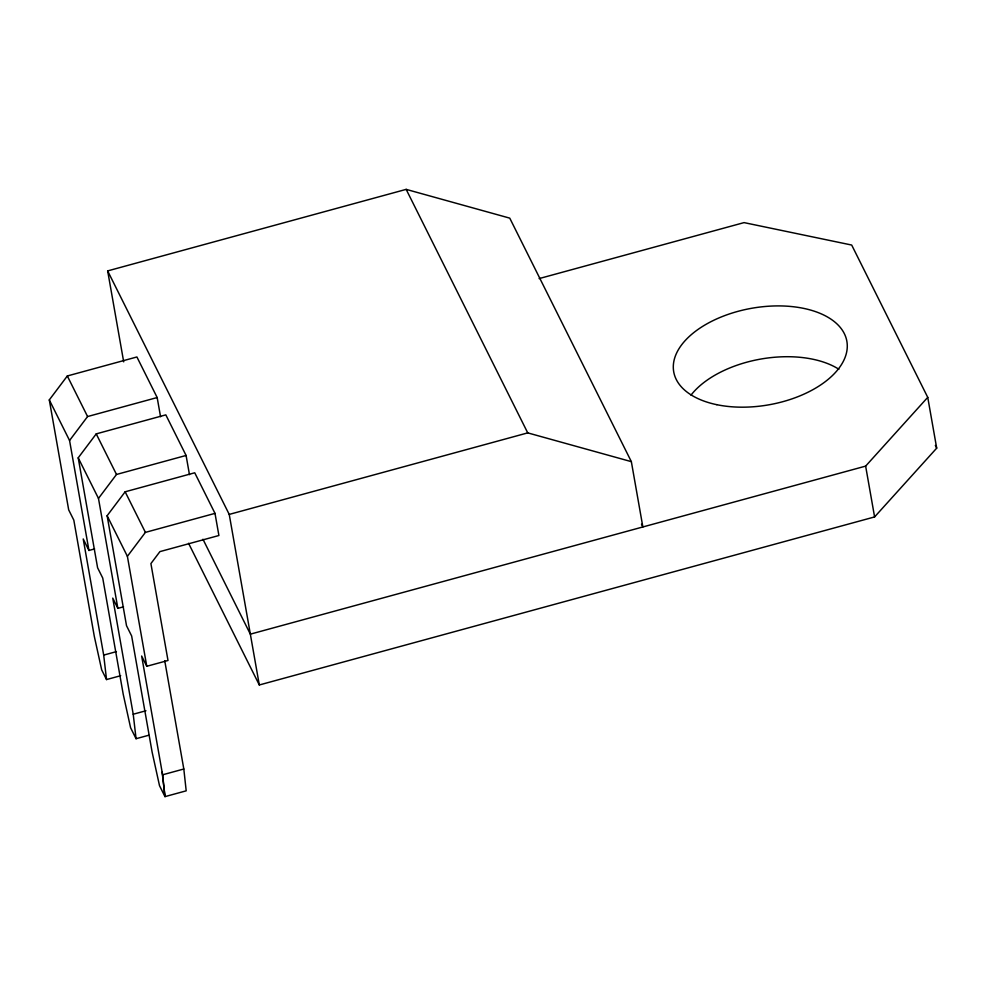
<?xml version="1.0" encoding="UTF-8"?>
<svg xmlns="http://www.w3.org/2000/svg" width="986" height="986" viewBox="0 0 986 986"><rect width="100%" height="100%" fill="white"/><g stroke="black" fill="none" stroke-linecap="round" stroke-linejoin="round"><path stroke-width="1.48" d="M120.674 675.706L106.537 679.564L101.681 669.851L94.286 636.266L73.814 520.127L68.687 509.873L49.3 399.909L67.319 375.974L136.906 356.969L157.168 397.543L160.558 416.733M94.607 548.906L88.95 550.459L69.562 440.495L87.581 416.548L157.168 397.543M148.787 735.236L136.068 738.711L130.596 727.767L123.201 694.169L102.729 578.043L97.602 567.788L78.214 457.824L96.234 433.877L165.821 414.872L186.083 455.458L189.472 474.648M123.521 606.821L117.864 608.362L98.477 498.411L116.496 474.463L186.083 455.458M162.135 772.149L164.982 796.626L159.51 785.682L152.115 752.084L131.643 635.958L126.516 625.691L107.129 515.727L125.148 491.792L194.735 472.787L214.997 513.373L218.904 535.509L159.917 551.618L150.907 563.585L168.002 660.484L146.778 666.277L141.651 656.023L162.604 774.799L164.982 796.626L186.194 790.834L183.815 769.006L164.736 660.743M146.778 666.277L127.391 556.314L145.41 532.378L214.997 513.373M202.956 539.243L250.345 634.158L865.634 466.119L927.74 397.346L851.694 245.046L744.06 222.614L539.108 278.594M188.56 543.274L259.306 684.974L874.594 516.935L936.7 448.149L927.74 397.346M123.694 361.862L107.659 270.904L406.158 189.374L509.762 218.14L631.348 461.645L642.86 526.968L641.492 524.219M107.659 270.904L229.233 514.409L527.732 432.879L631.348 461.645M106.537 679.564L103.69 655.098L116.422 651.623M136.068 738.711L133.221 714.234L145.953 710.758M162.604 774.799L183.815 769.006M935.332 445.413L936.7 448.149M406.158 189.374L527.732 432.879M67.319 375.974L87.581 416.548M96.234 433.877L116.496 474.463M125.148 491.792L145.41 532.378M49.3 399.909L69.562 440.495M78.214 457.824L98.477 498.411M107.129 515.727L127.391 556.314M88.95 550.459L83.218 538.96L103.69 655.098M117.864 608.362L112.749 598.108L133.221 714.234M865.634 466.119L874.594 516.935M229.233 514.409L259.306 684.974M691.013 395.115A87.914 49.029 -10 0 1 838.889 369.269M716.822 404.691A87.914 49.029 -10 0 0 847.282 346.061A87.914 49.029 -10 0 0 716.785 318.872A87.914 49.029 -10 0 0 716.822 404.691"/></g></svg>
